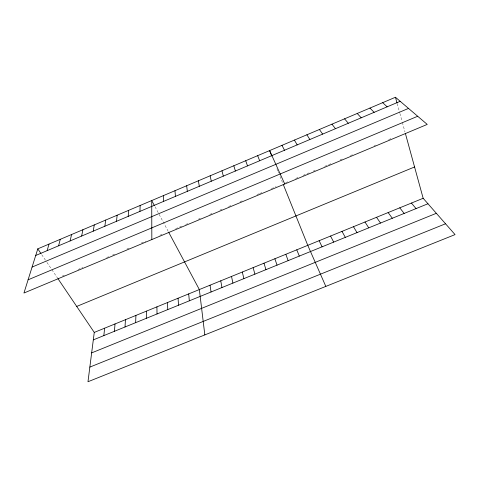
<?xml version="1.0" encoding="UTF-8"?>
<svg xmlns="http://www.w3.org/2000/svg" width="479" height="479" viewBox="0 0 479 479"><rect width="100%" height="100%" fill="white"/><g stroke="black" fill="none" stroke-linecap="round" stroke-linejoin="round"><path stroke-width="0.36" stroke-dasharray="2.4 1.8" d="M62.318 276.072L64.366 275.215M78.053 269.491L82.855 267.486M106.649 257.534L108.607 256.714M112.511 255.079L115.774 253.714M126.887 249.068L130.168 247.697M141.329 243.033L145.927 241.105M159.788 235.309L163.099 233.926M175.697 228.657L177.685 227.824M179.679 226.992L181.679 226.154M185.672 224.483L187.672 223.645M198.36 219.178L200.36 218.34M209.742 214.418L213.101 213.011M219.825 210.203L223.19 208.796M228.585 206.539L231.962 205.126M240.075 201.731L242.105 200.881M257.037 194.636L259.079 193.785M259.756 193.498L261.803 192.642M271.353 188.654L276.144 186.648M285.658 182.667L287.663 181.828M295.681 178.475L299.034 177.074M303.057 175.392L306.41 173.991M307.081 173.709L309.099 172.865M313.134 171.177L315.152 170.332M324.594 166.387L327.971 164.974M328.642 164.692L331.342 163.561M340.156 159.878L342.186 159.028M350.341 155.615L352.382 154.765M374.225 145.628L375.596 145.053M388.631 139.599L392.067 138.162M41.745 254.696L46.565 261.827M46.978 262.438L51.091 268.521M51.894 269.719L57.54 278.071M155.058 206.796L158.783 213.754M159.13 214.4L168.392 231.71M276.946 168.8L277.784 170.871M278.06 171.566L278.622 172.949M279.981 176.332L282.987 183.786M397.205 103.638L399.714 112.787M399.905 113.481L402.001 121.121M402.372 122.48L404.983 132.006"/><path stroke-width="0.72" d="M146.323 318.319L146.394 311.152M139.952 211.389L140.155 205.467M135.653 322.654L135.904 315.433M125.019 326.983L125.444 319.697M128.21 216.352L128.623 210.353M114.415 331.294L115.02 323.948M116.511 221.304L117.133 215.221M103.847 335.593L104.626 328.187M57.953 278.676L94.261 332.414L87.98 381.745L455.05 234.602L423.155 198.282L405.354 133.36M104.847 226.238L105.685 220.071M93.225 231.153L94.273 224.908M81.646 236.051L82.903 229.728M70.102 240.931L71.569 234.536M58.606 245.799L60.27 239.32M47.14 250.649L49.014 244.092M37.793 248.846L23.95 293.028L427.238 124.42L395.456 97.255L37.793 248.846L40.955 253.523M35.715 255.481L400.199 101.308M32.081 267.072L408.515 108.416M28.093 279.814L417.688 116.259M76.706 306.434L414.569 166.967M94.261 332.414L423.155 198.282M93.315 339.88L427.957 203.755M91.657 352.891L436.351 213.305M89.848 367.1L445.542 223.777M382.667 102.674L387.152 106.823M369.92 108.074L374.153 112.325M357.22 113.457L361.202 117.804M344.569 118.822L348.299 123.259M411.443 203.054L416.035 208.605M399.773 207.814L404.15 213.436M331.965 124.163L335.444 128.695M388.14 212.562L392.307 218.256M319.403 129.486L322.636 134.114M376.542 217.286L380.5 223.058M364.986 222.005L368.734 227.842M306.889 134.791L309.877 139.509M353.466 226.699L357.011 232.614M294.423 140.078L297.166 144.892M341.988 231.381L345.323 237.368M154.388 205.545L151.723 200.563L151.831 239.56M168.734 232.357L199.348 289.555L204.826 334.905M330.546 236.051L333.677 242.105M281.993 145.347L284.496 150.244M319.14 240.697L322.068 246.829M284.736 183.996L269.617 150.592L271.755 155.909M325.822 286.406L307.775 245.338L283.263 184.469M296.776 249.822L299.303 256.085M257.642 155.669L259.672 160.746M285.813 254.295L288.148 260.624M245.709 160.722L247.511 165.896M274.886 258.75L277.03 265.15M263.995 263.193L265.941 269.659M233.818 165.764L235.387 171.021M395.456 97.255L397.013 102.931M253.134 267.623L254.894 274.15M221.969 170.787L223.316 176.128M242.308 272.036L243.883 278.634M231.519 276.437L232.902 283.101M210.161 175.793L211.281 181.218M220.759 280.826L221.957 287.55M198.39 180.781L199.288 186.289M210.036 285.197L211.047 291.986M186.666 185.75L187.337 191.343M188.69 293.902L189.337 300.818M174.979 190.702L175.428 196.384M178.068 298.237L178.529 305.213M163.327 195.642L163.561 201.402M167.476 302.554L167.764 309.596M156.92 306.859L157.022 313.967"/></g></svg>
